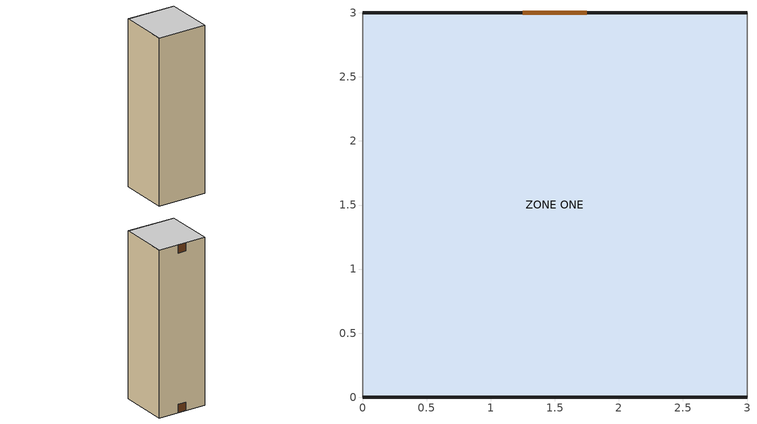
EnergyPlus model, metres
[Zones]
ZONE ONE
 floor adiabatic (LTWALL): 0,0 0,3 3,3 3,0 z0
 wall outside (LTWALL): 0,0 3,0 / 3,3 0,3 z0:10
 wall adiabatic (LTWALL): 0,3 0,0 / 3,0 3,3 z0:10
 door (LTWALL): 1.75,3 1.25,3 z0:0.5; 1.75,3 1.25,3 z9.5:10
 ceiling adiabatic (LTWALL): 0,3 0,0 3,0 3,3 z10
[Site:Location]
ATLANTA: Latitude {deg}=33.65; Longitude {deg}=-84.42; Time Zone {hr}=-5; Elevation {m}=315
[Site:HeightVariation]
Wind Speed Profile Exponent=0; Wind Speed Profile Boundary Layer Thickness {m}=370; Air Temperature Gradient Coefficient {K/m}=0
[Site:GroundReflectance]
0, 0, 0, 0, 0, 0, 0, 0, 0, 0, 0, 0
[Building]
Infil-2: North Axis {deg}=0; Terrain=Country; Loads Convergence Tolerance Value=0.04; Temperature Convergence Tolerance Value {deltaC}=0.004; Solar Distribution=FullInteriorAndExterior; Minimum Number of Warmup Days=6
[Material] Roughness=VeryRough; Thickness {m}=1; Conductivity {W/m-K}=0.04; Density {kg/m3}=32.03; Specific Heat {J/kg-K}=830; Thermal Absorptance=1e-07; Solar Absorptance=1e-07; Visible Absorptance=1e-07
INSULATION-EXT; INSULATION-INT
[Construction]
LTWALL: INSULATION-EXT, INSULATION-INT
[Zone]
ZONE ONE: Type=1; Multiplier=1; Ceiling Height {m}=10; Volume {m3}=90
[ZoneControl:Thermostat]
Zone 1 Thermostat: Zone or ZoneList=ZONE ONE; Control Type Schedule=Zone Control Type Sched; Control 1=HeatCool Setpoints Set 1
[ThermostatSetpoint:SingleHeatingOrCooling]
HeatCool Setpoints Set 1: Setpoint Temperature Schedule=HeatCool Setpoints
[Zone equipment]
ZONE ONE: Zone1Air
[ZoneHVAC:IdealLoadsAirSystem]
Zone1Air: Maximum Heating Supply Air Temperature {C}=50; Minimum Cooling Supply Air Temperature {C}=5; Maximum Heating Supply Air Humidity Ratio {kgWater/kgDryAir}=0.01; Minimum Cooling Supply Air Humidity Ratio {kgWater/kgDryAir}=0.01; Dehumidification Control Type=ConstantSupplyHumidityRatio; Humidification Control Type=ConstantSupplyHumidityRatio
[Schedule:Day:Hourly]
Zone HeatCool Setpoint All Days: 20, 20, 20, 20, 20, 20, 20, 20, 20, 20, 20, 20, 20, 20, 20, 20, 20, 20, 20, 20, 20, 20, 20, 20
Control Type All Days-HeatCool: 3, 3, 3, 3, 3, 3, 3, 3, 3, 3, 3, 3, 3, 3, 3, 3, 3, 3, 3, 3, 3, 3, 3, 3
[Schedule:Week:Daily]
Zone HeatCool Setpoint All Weeks: Zone HeatCool Setpoint All Days, Zone HeatCool Setpoint All Days, Zone HeatCool Setpoint All Days, Zone HeatCool Setpoint All Days, Zone HeatCool Setpoint All Days, Zone HeatCool Setpoint All Days, Zone HeatCool Setpoint All Days, Zone HeatCool Setpoint All Days, Zone HeatCool Setpoint All Days, Zone HeatCool Setpoint All Days, Zone HeatCool Setpoint All Days, Zone HeatCool Setpoint All Days
Control Type All Weeks-HeatCool: Control Type All Days-HeatCool, Control Type All Days-HeatCool, Control Type All Days-HeatCool, Control Type All Days-HeatCool, Control Type All Days-HeatCool, Control Type All Days-HeatCool, Control Type All Days-HeatCool, Control Type All Days-HeatCool, Control Type All Days-HeatCool, Control Type All Days-HeatCool, Control Type All Days-HeatCool, Control Type All Days-HeatCool
[Schedule:Year]
HeatCool Setpoints: Zone HeatCool Setpoint All Weeks, 1, 1, 12, 31
Zone Control Type Sched: Control Type All Weeks-HeatCool, 1, 1, 12, 31
[AirflowNetwork:SimulationControl]
AirflowNetwork_All: AirflowNetwork Control=MultizoneWithoutDistribution; Wind Pressure Coefficient Type=Input; AirflowNetwork Wind Pressure Coefficient Array=WindPressureCoeffArray; Height Selection for Local Wind Pressure Calculation=ExternalNode; Building Type=LowRise; Maximum Number of Iterations=500; Initialization Type=ZeroNodePressures; Relative Airflow Convergence Tolerance=1.0E-4; Absolute Airflow Convergence Tolerance {kg/s}=1.0E-6; Convergence Acceleration Limit=0
[AirflowNetwork:MultiZone:Zone]
ZONE ONE: Ventilation Control Mode=Constant
[AirflowNetwork:MultiZone:Surface] Window/Door Opening Factor, or Crack Factor=1
Name | Leakage Component
ZONE SUBSURFACE 1 | Door-1
ZONE SUBSURFACE 2 | Door-2
ZONE SURFACE SOUTH | Crack
[AirflowNetwork:MultiZone:Surface:Crack] Air Mass Flow Exponent=0.65
Name | Air Mass Flow Coefficient at Reference Conditions {kg/s}
DOOR-1; DOOR-2 | 0.0929
CRACK | 0.00001
[AirflowNetwork:MultiZone:ExternalNode] External Node Height {m}=5
Name | Wind Pressure Coefficient Values Object
NFacade | NFacade_WPCValue
SFacade | SFacade_WPCValue
[AirflowNetwork:MultiZone:WindPressureCoefficientArray]
NOnly: Wind Direction 1 {deg}=0; Wind Direction 2 {deg}=360
[AirflowNetwork:MultiZone:WindPressureCoefficientValues] AirflowNetwork:MultiZone:WindPressureCoefficientArray=NOnly
Name | Wind Pressure Coefficient Value 1 | Wind Pressure Coefficient Value 2
NFacade_WPCValue | 0 | 0
SFacade_WPCValue | 0.01 | 0.01
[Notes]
ASHRAE Analytical Infil-2.idf
Basic file description: ASHRAE Analytical Test-Infiltration.
Author:   R. H. Henninger,  GARD Analytics, Inc.
Date:     April 25, 2007
Run:      Fixed interior and exterior temperatures
Building: Cube 3m x 3m x 10m, one surface type.
All surfaces are adiabatic; Two 0.5x0.2m openings at top and bottom of one wall
Internal: None.
System:   Zone temperature and outdoor temperature kept constant at same value.
Plant:    None.
Material layer names follow:
